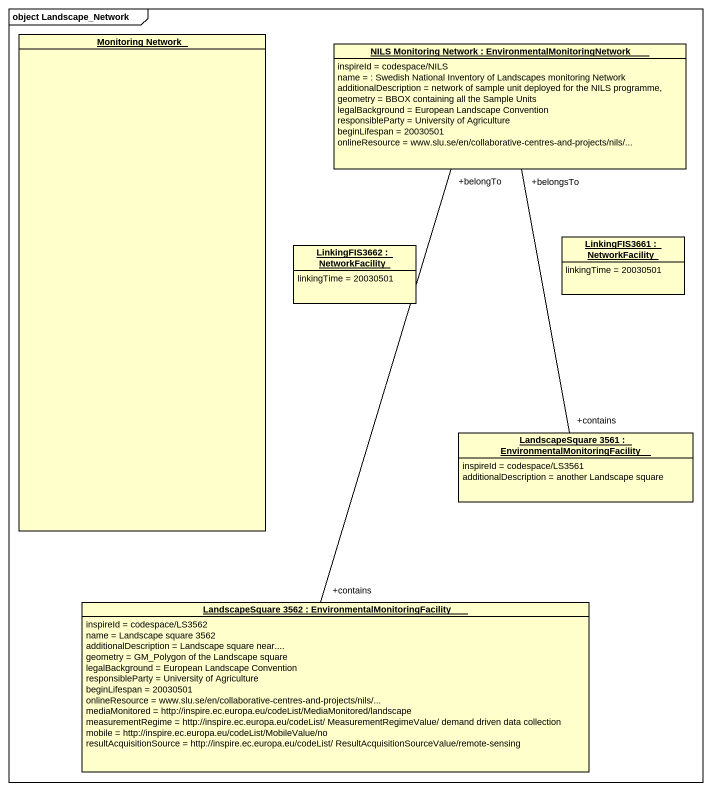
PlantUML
@startuml
mainframe object Landscape_Network
hide circle
hide empty members
object "Monitoring Network" as Monitoring_Network
object "NILS Monitoring Network : EnvironmentalMonitoringNetwork" as NILS_Monitoring_Network {
  inspireId = codespace/NILS
  name = : Swedish National Inventory of Landscapes monitoring Network
  additionalDescription = network of sample unit deployed for the NILS programme,
  geometry = BBOX containing all the Sample Units
  legalBackground = European Landscape Convention
  responsibleParty = University of Agriculture
  beginLifespan = 20030501
  onlineResource = www.slu.se/en/collaborative-centres-and-projects/nils/...
}
object "LinkingFIS3662 : NetworkFacility" as LinkingFIS3662 {
  linkingTime = 20030501
}
object "LinkingFIS3661 : NetworkFacility" as LinkingFIS3661 {
  linkingTime = 20030501
}
object "LandscapeSquare 3561 : EnvironmentalMonitoringFacility" as LandscapeSquare_3561 {
  inspireId = codespace/LS3561
  additionalDescription = another Landscape square
}
object "LandscapeSquare 3562 : EnvironmentalMonitoringFacility" as LandscapeSquare_3562 {
  inspireId = codespace/LS3562
  name = Landscape square 3562
  additionalDescription = Landscape square near....
  geometry = GM_Polygon of the Landscape square
  legalBackground = European Landscape Convention
  responsibleParty = University of Agriculture
  beginLifespan = 20030501
  onlineResource = www.slu.se/en/collaborative-centres-and-projects/nils/...
  mediaMonitored = http://inspire.ec.europa.eu/codeList/MediaMonitored/landscape
  measurementRegime = http://inspire.ec.europa.eu/codeList/ MeasurementRegimeValue/ demand driven data collection
  mobile = http://inspire.ec.europa.eu/codeList/MobileValue/no
  resultAcquisitionSource = http://inspire.ec.europa.eu/codeList/ ResultAcquisitionSourceValue/remote-sensing
}
NILS_Monitoring_Network "+belongsTo" -- "+contains" LandscapeSquare_3561
NILS_Monitoring_Network "+belongTo" -- "+contains" LandscapeSquare_3562
@enduml
